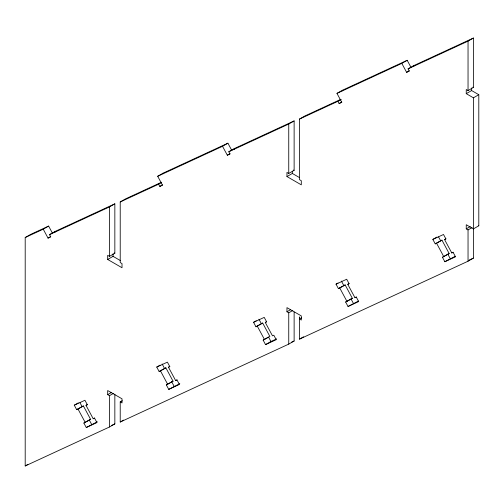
<?xml version="1.0" encoding="UTF-8"?>
<svg xmlns="http://www.w3.org/2000/svg" width="504" height="504" viewBox="0 0 504 504"><rect width="100%" height="100%" fill="white"/><g stroke="black" fill="none" stroke-linecap="round" stroke-linejoin="round"><path stroke-width="0.76" d="M52.517 233.333L48.623 226.082L30.58 234.429L25.2 237.529L25.2 465.967L109.463 427.001L109.463 395.703L113.501 393.372M109.463 427.001L114.843 423.902L114.843 394.166M294.128 312.052L294.128 341.006L288.748 344.112L120.223 422.031L120.223 401.915L122.239 400.749M288.748 344.112L288.748 312.808L292.786 310.483M473.42 228.375L473.414 258.111L468.04 261.217L299.508 339.135L299.508 317.06L299.508 319.019L301.298 320.053L301.298 315.913L286.959 307.635L286.959 311.774L288.748 312.808M468.04 261.217L468.046 229.918L472.078 227.588M25.2 237.529L43.243 229.188L48.623 226.082M43.243 229.188L48.038 238.115L50.702 236.88L49.505 234.65L54.886 231.544L114.843 203.824L114.843 253.247L109.463 256.353L107.673 255.314L107.673 259.459L122.012 267.737L122.012 263.598L120.223 262.559L120.223 201.953L125.603 198.847L161.601 182.202M48.038 238.115L50.728 236.559M120.223 201.953L158.621 184.199L159.818 186.43L162.483 185.201L157.689 176.274L163.063 173.168L227.909 143.193L231.808 150.444M49.505 234.65L109.463 206.93L114.843 203.824M157.689 176.274L222.529 146.299L227.909 143.193M158.621 184.199L161.311 182.65M159.818 186.43L162.508 184.88M222.529 146.299L227.329 155.219L229.994 153.991L228.791 151.754L234.171 148.648L294.128 120.928L294.128 170.352L288.748 173.458L286.959 172.425L286.959 176.564L301.298 184.842L301.298 180.703L299.508 179.67L299.508 119.064L304.889 115.958L340.282 99.59M227.329 155.219L230.019 153.67M299.508 119.064L337.907 101.304L339.104 103.54L341.769 102.306L336.974 93.379L342.348 90.279L407.194 60.297L411.094 67.549M228.791 151.754L288.748 124.034L294.128 120.928M336.974 93.379L401.814 63.403L407.194 60.297M337.907 101.304L341.265 99.364M339.104 103.54L341.794 101.984M401.814 63.403L406.615 72.324L409.279 71.096L408.076 68.865L413.456 65.759L473.414 38.033L473.42 87.457L468.04 90.562L466.25 89.529L466.25 93.668L473.42 97.814L478.8 94.708L478.8 225.779L473.42 228.885L466.25 224.74L466.25 228.885L468.046 229.918M406.615 72.324L409.298 70.774M408.076 68.865L468.04 41.139L473.414 38.033M107.673 259.459L113.053 256.353L120.223 260.492M286.959 176.564L292.339 173.458L299.508 177.597M466.25 93.668L471.631 90.562L478.8 94.708M87.35 404.573L86.001 405.348L93.202 418.736L94.532 418.125L96.932 422.585L86.272 427.512L83.872 423.051L90.588 419.328L83.387 405.941L76.677 409.664L74.277 405.203L78.309 402.872M76.677 409.664L83.387 405.941M120.223 401.915L122.018 402.948L122.018 398.809L107.673 390.531L107.673 394.67L111.705 392.339M169.817 366.446L168.468 367.221L175.669 380.608L177.005 379.991L179.399 384.451L168.739 389.384L166.345 384.917L173.055 381.2L165.854 367.813L159.144 371.536L156.744 367.07L160.108 365.129M159.144 371.536L165.854 367.813M266.635 321.678L265.287 322.459L272.488 335.84L273.817 335.229L276.217 339.69L265.558 344.616L263.164 340.156L269.873 336.433L262.672 323.045L255.963 326.768L253.562 322.308L256.252 320.752M83.872 423.051L90.588 419.328M93.202 418.736L94.544 417.961M255.963 326.768L262.672 323.045M86.272 427.512L97.335 421.779M286.959 311.774L290.317 309.834M349.102 283.55L347.76 284.325L354.955 297.713L356.29 297.095L358.691 301.562L348.031 306.489L345.631 302.028L352.34 298.305L345.139 284.918L338.43 288.641L336.029 284.174L338.052 283.015M25.2 465.967L27.89 464.411M166.345 384.917L173.055 381.2M175.669 380.608L177.011 379.833M338.43 288.641L345.139 284.918M168.739 389.384L179.808 383.651M445.92 238.789L444.578 239.564L451.773 252.951L453.109 252.334L455.503 256.794L444.849 261.721L442.449 257.261L449.159 253.537L441.958 240.156L435.248 243.873L432.848 239.413L436.886 237.082M120.223 422.031L123.581 420.09M299.508 319.019L301.524 317.854M263.164 340.156L268.538 337.05L270.938 341.51L276.62 338.883M435.248 243.873L441.958 240.156M265.558 344.616L270.938 341.51M466.25 228.885L470.282 226.554M345.631 302.028L352.34 298.305M354.955 297.713L356.303 296.938M348.031 306.489L358.382 301.083M299.508 339.135L303.54 336.811M442.449 257.261L449.159 253.537M451.773 252.951L453.121 252.17M444.849 261.721L455.2 256.316M74.277 405.203L84.937 400.271L87.337 404.737L86.001 405.348M156.744 367.07L167.404 362.143L169.804 366.603L168.468 367.221M253.562 322.308L264.222 317.381L266.622 321.842L265.287 322.459M336.029 284.174L346.689 279.248L349.089 283.708L347.76 284.325M432.848 239.413L443.507 234.486L445.908 238.946L444.578 239.564M111.554 425.42L114.843 423.902M291.318 342.304L294.128 341.006M469.205 260.058L473.414 258.111M472.859 87.135L473.42 87.457M478.353 225.521L478.8 225.779M293.567 170.031L294.128 170.352M114.282 252.92L114.843 253.247M107.673 394.67L109.463 395.703M413.456 65.759L413.828 66.452M438.568 236.943L440.628 240.767M447.823 254.155L450.223 258.621M436.584 243.256L443.778 256.643M342.348 90.279L342.651 90.833M341.41 281.075L343.81 285.535M351.011 298.922L353.405 303.383M339.765 288.023L346.96 301.411M234.171 148.648L234.543 149.348M258.943 319.202L261.343 323.663M257.298 326.151L264.493 339.539M163.063 173.168L163.365 173.729M162.124 363.964L164.524 368.43M171.719 381.818L174.119 386.278M160.48 370.919L167.674 384.306M54.886 231.544L55.182 232.105M79.997 402.734L82.058 406.558M89.252 419.945L91.652 424.406M78.007 409.046L85.207 422.434M473.42 97.814L473.42 228.885M471.631 87.98L471.631 90.562M468.04 41.139L468.04 90.562M292.339 171.127L292.339 173.458M288.748 124.034L288.748 173.458M113.053 253.764L113.053 256.353M109.463 206.93L109.463 256.353"/></g></svg>
